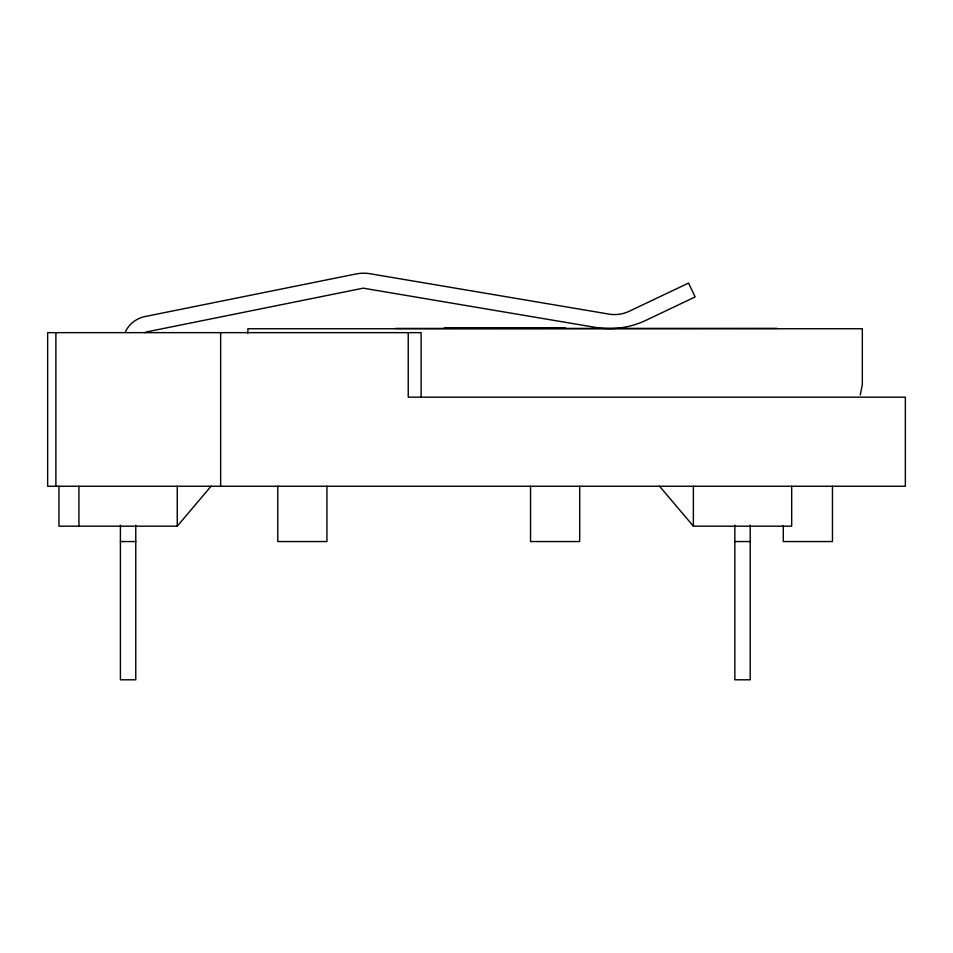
<?xml version="1.0" encoding="UTF-8"?>
<svg xmlns="http://www.w3.org/2000/svg" width="953" height="953" viewBox="0 0 953 953"><rect width="100%" height="100%" fill="white"/><g stroke="black" fill="none" stroke-linecap="round" stroke-linejoin="round"><path stroke-width="1.43" d="M860.273 394.983L862.334 384.667L862.334 328.749L247.899 328.749L247.899 333.157M58.967 486.256L58.967 526.187L177.246 526.187L211.042 486.256M444.443 327.82L565.415 327.82M395.566 328.44L777.017 328.368M659.571 486.256L693.367 526.187L791.681 526.187L791.681 486.256M120.412 541.554L135.767 541.554M734.846 541.554L750.202 541.554M832.457 486.256L832.457 541.554L783.295 541.554L783.295 525.544M750.202 525.222L750.202 679.799L734.846 679.799L734.846 525.222M693.367 486.256L693.367 526.187M579.698 486.256L579.698 541.554L530.547 541.554L530.547 486.256M421.119 397.163L421.119 332.645L47.65 332.645L47.65 486.256L905.35 486.256L905.35 397.163L408.241 397.163L408.241 332.645M326.939 486.256L326.939 541.554L277.788 541.554L277.788 486.256M220.643 332.645L220.643 486.256M177.246 486.256L177.246 526.187M135.767 525.282L135.767 679.799L120.412 679.799L120.412 525.282M78.932 486.256L78.932 526.187M55.893 332.645L55.893 486.256M125.546 331.513A27.649 27.649 0 0 1 144.904 316.575L356.005 273.964A38.835 38.835 0 0 1 369.014 273.559L608.931 314.097A33.974 33.974 0 0 0 629.171 311.286L688.554 283.077L695.142 296.943L645.908 320.339A84.936 84.936 0 0 1 595.303 327.367L363.26 288.175L147.941 331.632A12.294 12.294 0 0 0 144.916 332.668"/></g></svg>
